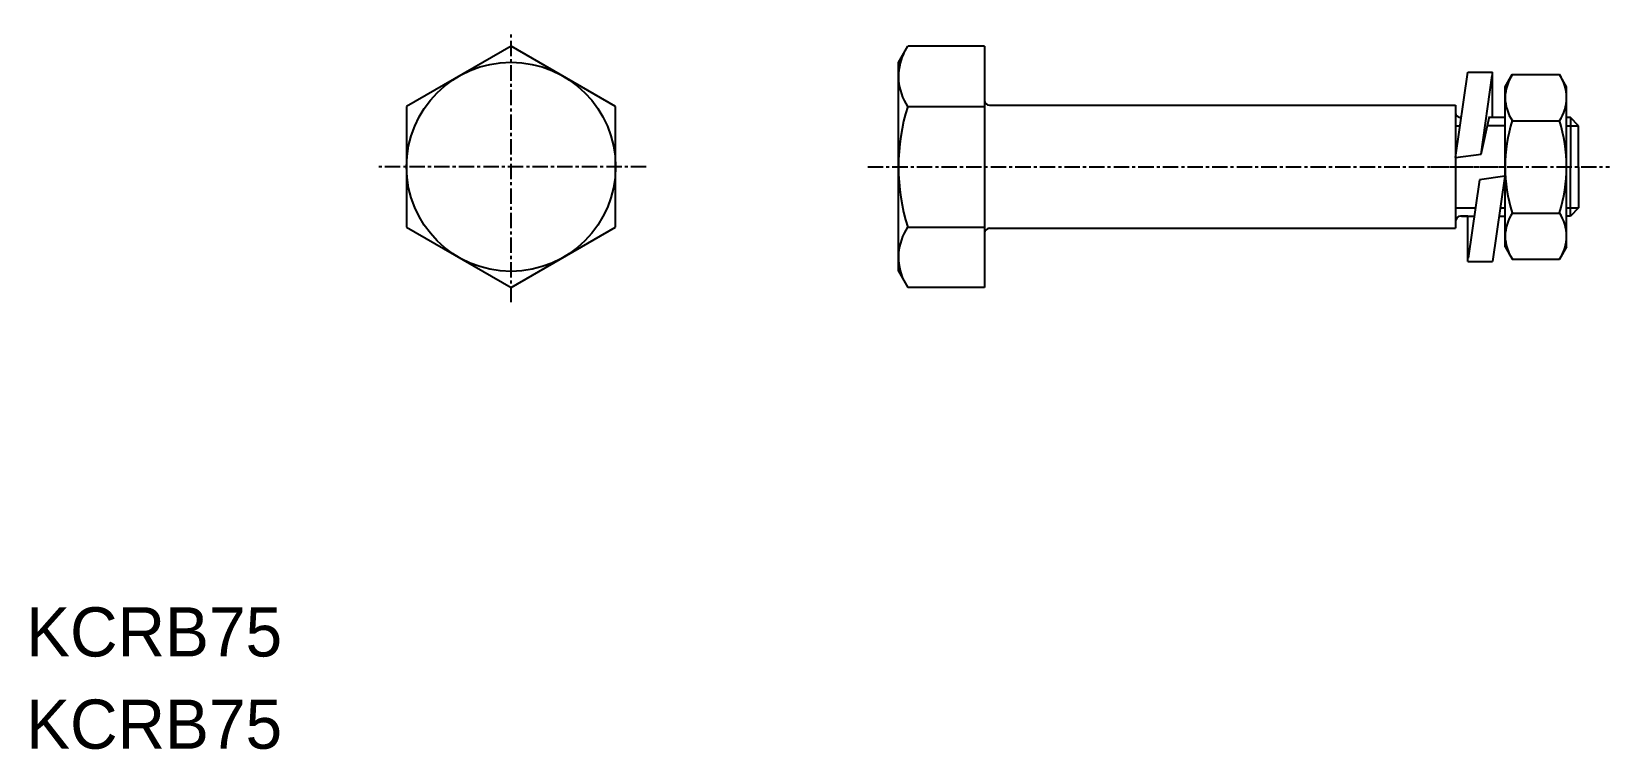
# Model space of a CAD drawing. Extents: x 0 to 129, y 0 to 58.
import ezdxf

# ---------------------------------------------------------------- set-up
doc = ezdxf.new("R2010")
doc.units = 0
doc.linetypes.add('CENTER', pattern=[2, 1.25, -0.25, 0.25, -0.25])
doc.layers.get('0').update_dxf_attribs({"linetype": 'CONTINUOUS'})
doc.layers.add('CENTER', color=1, linetype='CENTER')

msp = doc.modelspace()

# ---------------------------------------------------------------- linework, layer by layer
at = {"color": 7, "linetype": 'CONTINUOUS'}
for p, q in [((39.42, 57.12), (30.92, 52.21)), ((47.92, 52.21), (39.42, 57.12)), ((70.92, 55.79), (71.69, 57.12)), ((77.92, 57.12), (71.69, 57.12)), ((77.92, 57.12), (77.92, 37.49)), ((70.92, 38.82), (70.92, 55.79)), ((116.22, 48.06), (117.22, 55.01)), ((117.22, 55.01), (119.22, 55.01)), ((118.29, 48.35), (119.2, 54.72)), ((119.22, 51.31), (119.22, 55.01)), ((120.24, 53.81), (120.82, 54.81)), ((120.82, 54.81), (124.66, 54.81)), ((125.24, 53.81), (124.66, 54.81)), ((120.24, 40.81), (120.24, 53.81)), ((125.24, 40.81), (125.24, 53.81)), ((125.24, 40.81), (125.24, 53.81)), ((30.92, 52.21), (30.92, 42.4)), ((47.92, 42.4), (47.92, 52.21)), ((71.67, 52.21), (77.92, 52.21)), ((78.32, 52.31), (116.22, 52.31)), ((116.22, 52.31), (116.22, 42.31)), ((118.29, 48.35), (118.97, 51.41)), ((118.98, 51.31), (118.97, 51.41)), ((116.69, 51.31), (116.56, 51.31)), ((120.24, 51.31), (118.95, 51.31)), ((120.82, 51.06), (124.66, 51.06)), ((125.55, 51.31), (125.24, 51.31)), ((126.22, 50.63), (125.55, 51.31)), ((125.55, 51.31), (125.55, 47.37)), ((126.22, 47.31), (126.22, 50.63)), ((116.22, 48.06), (118.29, 48.35)), ((118.16, 46.26), (117.24, 39.89)), ((120.22, 46.56), (118.16, 46.26)), ((120.22, 46.56), (119.22, 39.61)), ((125.55, 43.31), (125.55, 47.24)), ((126.22, 47.31), (126.22, 43.98)), ((126.22, 43.98), (125.55, 43.31)), ((30.92, 42.4), (39.42, 37.49)), ((39.42, 37.49), (47.92, 42.4)), ((71.67, 42.4), (77.92, 42.4)), ((117.22, 43.31), (116.62, 43.31)), ((116.69, 43.31), (117.74, 43.31)), ((117.22, 39.61), (117.22, 43.31)), ((119.76, 43.31), (120.24, 43.31)), ((120.82, 43.55), (124.66, 43.55)), ((125.55, 43.31), (125.24, 43.31)), ((78.32, 42.31), (116.22, 42.31)), ((120.24, 40.81), (120.82, 39.8)), ((120.82, 39.8), (124.66, 39.8)), ((125.24, 40.81), (124.66, 39.8)), ((70.92, 38.82), (71.69, 37.49)), ((117.22, 39.61), (119.22, 39.61)), ((77.92, 37.49), (71.69, 37.49))]:
    msp.add_line(p, q, dxfattribs=at)
at = {"color": 3, "linetype": 'CONTINUOUS'}
for p, q in [((116.22, 50.63), (116.59, 50.63)), ((120.24, 50.63), (118.8, 50.63)), ((125.23, 50.63), (126.22, 50.63)), ((116.22, 43.98), (117.83, 43.98)), ((119.85, 43.98), (120.24, 43.98)), ((125.23, 43.98), (126.22, 43.98))]:
    msp.add_line(p, q, dxfattribs=at)
at = {"color": 7, "linetype": 'CONTINUOUS'}
msp.add_circle((39.42, 47.31), 8.5, dxfattribs=at)
for centre, radius, start, end in [((75.27, 54.65), 4.35, 154.3349, 214.0968), ((123.57, 52.93), 3.32, 145.6157, 214.3843), ((121.92, 52.93), 3.32, 325.6157, 34.3843), ((78.32, 52.71), 0.4, 180, 270), ((87.4, 47.31), 16.48, 162.6702, 197.3298), ((116.62, 51.71), 0.4, 180, 260.7237), ((132.66, 47.31), 12.42, 162.412, 197.588), ((112.82, 47.31), 12.42, 342.412, 17.588), ((75.27, 39.96), 4.35, 145.9032, 205.6651), ((116.62, 42.91), 0.4, 90, 180), ((123.57, 41.68), 3.32, 145.6157, 214.3843), ((121.92, 41.68), 3.32, 325.6157, 34.3843), ((78.32, 41.91), 0.4, 90, 180)]:
    msp.add_arc(centre, radius, start, end, dxfattribs=at)
at = {"layer": 'CENTER', "color": 1, "linetype": 'CENTER'}
for p, q in [((39.42, 36.31), (39.42, 58.31)), ((50.42, 47.31), (28.42, 47.31)), ((68.42, 47.31), (128.72, 47.31)), ((114.22, 47.31), (120.22, 47.31))]:
    msp.add_line(p, q, dxfattribs=at)

# ---------------------------------------------------------------- texts
at = {"color": 7, "linetype": 'CONTINUOUS'}
for p in [(0, 7.5), (0, 0)]:
    msp.add_text('KCRB75', height=4, dxfattribs=at).set_placement(p)

doc.saveas('drawing.dxf')
